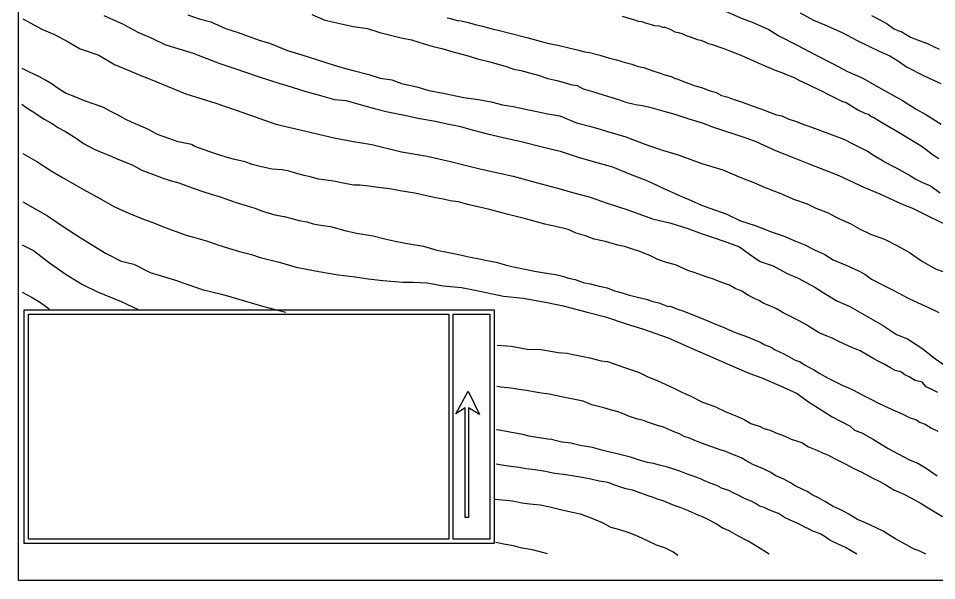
# Model space of a CAD drawing. Header units: millimetres. Extents: x 19067981 to 38137102, y 2652003 to 2652615.
# Drawn here: x 19068056.93 to 19068071.28, y 2652506.71 to 2652515.5 of the extents above; entities that cross this region are included whole.
import ezdxf

# ---------------------------------------------------------------- set-up
doc = ezdxf.new("R2010")
doc.units = ezdxf.units.MM

msp = doc.modelspace()

# ---------------------------------------------------------------- linework, layer by layer
for points in [[(19068056.931, 2652526.928), (19068085.45, 2652526.928), (19068085.45, 2652506.715), (19068056.931, 2652506.715), (19068056.931, 2652526.928)], [(19068058.267, 2652515.544), (19068058.57, 2652515.405), (19068058.798, 2652515.28), (19068059.016, 2652515.187), (19068059.221, 2652515.087), (19068059.436, 2652515.022), (19068059.661, 2652514.955), (19068059.809, 2652514.899), (19068060.08, 2652514.793), (19068060.312, 2652514.712), (19068060.482, 2652514.656), (19068060.679, 2652514.589), (19068060.855, 2652514.531), (19068061.014, 2652514.48), (19068061.112, 2652514.452), (19068061.421, 2652514.353), (19068061.653, 2652514.29), (19068061.869, 2652514.232), (19068062.053, 2652514.212), (19068062.287, 2652514.148), (19068062.493, 2652514.087), (19068062.676, 2652514.042), (19068062.962, 2652513.985), (19068063.201, 2652513.931), (19068063.447, 2652513.891), (19068063.629, 2652513.851), (19068063.819, 2652513.811), (19068064.022, 2652513.755), (19068064.242, 2652513.699), (19068064.44, 2652513.65), (19068064.805, 2652513.57), (19068065.093, 2652513.498), (19068065.398, 2652513.423), (19068065.691, 2652513.326), (19068065.97, 2652513.248), (19068066.216, 2652513.176), (19068066.491, 2652513.066), (19068066.761, 2652512.961), (19068067.014, 2652512.841), (19068067.271, 2652512.727), (19068067.445, 2652512.655), (19068067.603, 2652512.581), (19068067.717, 2652512.539), (19068067.999, 2652512.441), (19068068.215, 2652512.336), (19068068.441, 2652512.26), (19068068.722, 2652512.155), (19068068.881, 2652512.101), (19068069.065, 2652512.02), (19068069.217, 2652511.961), (19068069.369, 2652511.883), (19068069.534, 2652511.807), (19068069.662, 2652511.727), (19068069.873, 2652511.638), (19068070.056, 2652511.554), (19068070.154, 2652511.502), (19068070.262, 2652511.422), (19068070.411, 2652511.345), (19068070.597, 2652511.251), (19068070.835, 2652511.126), (19068070.98, 2652511.058), (19068071.152, 2652510.982), (19068071.313, 2652510.902)], [(19068061.514, 2652515.56), (19068061.721, 2652515.468), (19068061.953, 2652515.416), (19068062.164, 2652515.372), (19068062.385, 2652515.339), (19068062.577, 2652515.279), (19068062.706, 2652515.247), (19068062.914, 2652515.192), (19068063.074, 2652515.161), (19068063.271, 2652515.101), (19068063.41, 2652515.056), (19068063.545, 2652515.025), (19068063.701, 2652514.981), (19068063.939, 2652514.917), (19068064.127, 2652514.86), (19068064.295, 2652514.817), (19068064.427, 2652514.78), (19068064.554, 2652514.744), (19068064.673, 2652514.704), (19068064.784, 2652514.684), (19068065.051, 2652514.611), (19068065.205, 2652514.557), (19068065.346, 2652514.529), (19068065.459, 2652514.493), (19068065.562, 2652514.466), (19068065.66, 2652514.45), (19068065.756, 2652514.396), (19068065.902, 2652514.357), (19068066.152, 2652514.277), (19068066.307, 2652514.23), (19068066.42, 2652514.189), (19068066.574, 2652514.15), (19068066.682, 2652514.134), (19068066.797, 2652514.109), (19068067.016, 2652514.048), (19068067.188, 2652514.002), (19068067.407, 2652513.93), (19068067.629, 2652513.858), (19068067.778, 2652513.805), (19068067.949, 2652513.745), (19068068.143, 2652513.685), (19068068.313, 2652513.625), (19068068.452, 2652513.574), (19068068.762, 2652513.434), (19068069.036, 2652513.326), (19068069.297, 2652513.221), (19068069.551, 2652513.122), (19068069.75, 2652513.043), (19068070.152, 2652512.855), (19068070.39, 2652512.756), (19068070.603, 2652512.657), (19068070.764, 2652512.587), (19068070.9, 2652512.532), (19068071.163, 2652512.4), (19068071.43, 2652512.274)], [(19068067.992, 2652515.605), (19068068.241, 2652515.494), (19068068.396, 2652515.439), (19068068.524, 2652515.382), (19068068.659, 2652515.325), (19068068.814, 2652515.225), (19068069.087, 2652515.086), (19068069.396, 2652514.923), (19068069.662, 2652514.785), (19068069.883, 2652514.668), (19068070.123, 2652514.565), (19068070.37, 2652514.425), (19068070.56, 2652514.317), (19068070.746, 2652514.214), (19068070.961, 2652514.077), (19068071.11, 2652513.997), (19068071.351, 2652513.845)], [(19068070.263, 2652515.544), (19068070.401, 2652515.471), (19068070.507, 2652515.413), (19068070.606, 2652515.338), (19068070.671, 2652515.31), (19068070.736, 2652515.286), (19068070.869, 2652515.202), (19068071.006, 2652515.149), (19068071.134, 2652515.104), (19068071.219, 2652515.065), (19068071.317, 2652515.015)], [(19068056.999, 2652515.49), (19068057.297, 2652515.33), (19068057.493, 2652515.247), (19068057.708, 2652515.132), (19068057.895, 2652515.022), (19068058.19, 2652514.921), (19068058.434, 2652514.776), (19068058.806, 2652514.618), (19068059.08, 2652514.511), (19068059.549, 2652514.319), (19068060.014, 2652514.173), (19068060.454, 2652514.022), (19068060.955, 2652513.843), (19068061.333, 2652513.757), (19068061.865, 2652513.633), (19068062.166, 2652513.574), (19068062.454, 2652513.526), (19068062.919, 2652513.413), (19068063.318, 2652513.345), (19068063.684, 2652513.259), (19068064.143, 2652513.146), (19068064.663, 2652513.032), (19068065.02, 2652512.934), (19068065.41, 2652512.829), (19068065.589, 2652512.779), (19068065.848, 2652512.71), (19068066.146, 2652512.606), (19068066.452, 2652512.505), (19068066.838, 2652512.364), (19068067.124, 2652512.299), (19068067.389, 2652512.213), (19068067.615, 2652512.132), (19068067.773, 2652512.082), (19068067.999, 2652512.001), (19068068.199, 2652511.927), (19068068.353, 2652511.814), (19068068.521, 2652511.7), (19068068.724, 2652511.634), (19068068.944, 2652511.512), (19068069.117, 2652511.441), (19068069.376, 2652511.298), (19068069.549, 2652511.188), (19068069.721, 2652511.087), (19068069.921, 2652510.998), (19068070.214, 2652510.832), (19068070.434, 2652510.704), (19068070.652, 2652510.559), (19068070.824, 2652510.493), (19068071.063, 2652510.333), (19068071.223, 2652510.205), (19068071.512, 2652510.003)], [(19068063.631, 2652515.507), (19068063.683, 2652515.494), (19068063.789, 2652515.463), (19068063.847, 2652515.459), (19068063.957, 2652515.434), (19068064.09, 2652515.397), (19068064.18, 2652515.373), (19068064.276, 2652515.347), (19068064.347, 2652515.33), (19068064.425, 2652515.313), (19068064.589, 2652515.269), (19068064.877, 2652515.2), (19068065.141, 2652515.127), (19068065.226, 2652515.105), (19068065.381, 2652515.072), (19068065.511, 2652515.04), (19068065.639, 2652515.012), (19068065.782, 2652514.977), (19068065.856, 2652514.963), (19068066.014, 2652514.922), (19068066.166, 2652514.876), (19068066.276, 2652514.852), (19068066.411, 2652514.81), (19068066.514, 2652514.782), (19068066.613, 2652514.747), (19068066.705, 2652514.729), (19068066.843, 2652514.68), (19068066.944, 2652514.649), (19068067.034, 2652514.616), (19068067.128, 2652514.588), (19068067.182, 2652514.561), (19068067.233, 2652514.548), (19068067.325, 2652514.51), (19068067.504, 2652514.445), (19068067.603, 2652514.42), (19068067.723, 2652514.372), (19068067.835, 2652514.337), (19068067.915, 2652514.295), (19068067.999, 2652514.271), (19068068.113, 2652514.23), (19068068.256, 2652514.182), (19068068.451, 2652514.111), (19068068.562, 2652514.073), (19068068.626, 2652514.048), (19068068.774, 2652513.993), (19068068.86, 2652513.974), (19068068.97, 2652513.925), (19068069.073, 2652513.89), (19068069.189, 2652513.846), (19068069.283, 2652513.812), (19068069.688, 2652513.664), (19068069.827, 2652513.608), (19068069.979, 2652513.53), (19068070.196, 2652513.424), (19068070.302, 2652513.353), (19068070.418, 2652513.29), (19068070.486, 2652513.246), (19068070.593, 2652513.19), (19068070.656, 2652513.155), (19068070.872, 2652513.038), (19068070.953, 2652512.988), (19068071.056, 2652512.933), (19068071.18, 2652512.883), (19068071.336, 2652512.774)], [(19068066.363, 2652515.532), (19068066.486, 2652515.493), (19068066.576, 2652515.47), (19068066.611, 2652515.455), (19068066.674, 2652515.449), (19068066.743, 2652515.424), (19068066.817, 2652515.402), (19068066.872, 2652515.388), (19068066.943, 2652515.379), (19068066.997, 2652515.361), (19068067.029, 2652515.358), (19068067.06, 2652515.348), (19068067.116, 2652515.326), (19068067.15, 2652515.309), (19068067.186, 2652515.287), (19068067.244, 2652515.274), (19068067.295, 2652515.261), (19068067.334, 2652515.243), (19068067.373, 2652515.223), (19068067.426, 2652515.208), (19068067.5, 2652515.184), (19068067.537, 2652515.169), (19068067.592, 2652515.155), (19068067.656, 2652515.131), (19068067.711, 2652515.104), (19068067.753, 2652515.095), (19068067.953, 2652515.026), (19068068.055, 2652514.984), (19068068.192, 2652514.935), (19068068.35, 2652514.865), (19068068.425, 2652514.828), (19068068.498, 2652514.796), (19068068.621, 2652514.746), (19068068.754, 2652514.687), (19068068.827, 2652514.661), (19068068.858, 2652514.652), (19068068.918, 2652514.628), (19068069.051, 2652514.575), (19068069.134, 2652514.525), (19068069.259, 2652514.469), (19068069.331, 2652514.431), (19068069.48, 2652514.363), (19068069.578, 2652514.312), (19068069.664, 2652514.27), (19068069.807, 2652514.2), (19068069.864, 2652514.181), (19068069.948, 2652514.13), (19068070.046, 2652514.071), (19068070.167, 2652514.01), (19068070.213, 2652513.999), (19068070.253, 2652513.964), (19068070.296, 2652513.947), (19068070.365, 2652513.909), (19068070.432, 2652513.866), (19068070.631, 2652513.75), (19068070.788, 2652513.656), (19068071.037, 2652513.506), (19068071.117, 2652513.447), (19068071.213, 2652513.372), (19068071.315, 2652513.309)], [(19068071.296, 2652509.655), (19068071.215, 2652509.697), (19068071.116, 2652509.744), (19068071.054, 2652509.814), (19068070.944, 2652509.841), (19068070.849, 2652509.897), (19068070.78, 2652509.93), (19068070.719, 2652509.974), (19068070.632, 2652509.999), (19068070.555, 2652510.041), (19068070.456, 2652510.094), (19068070.377, 2652510.137), (19068070.298, 2652510.179), (19068070.233, 2652510.214), (19068070.084, 2652510.304), (19068069.952, 2652510.357), (19068069.841, 2652510.408), (19068069.729, 2652510.462), (19068069.644, 2652510.503), (19068069.569, 2652510.533), (19068069.444, 2652510.588), (19068069.324, 2652510.657), (19068069.247, 2652510.708), (19068069.118, 2652510.778), (19068068.995, 2652510.839), (19068068.883, 2652510.899), (19068068.776, 2652510.96), (19068068.67, 2652511.005), (19068068.577, 2652511.046), (19068068.512, 2652511.086), (19068068.443, 2652511.117), (19068068.338, 2652511.171), (19068068.237, 2652511.234), (19068068.129, 2652511.279), (19068068.041, 2652511.328), (19068067.905, 2652511.375), (19068067.794, 2652511.424), (19068067.693, 2652511.454), (19068067.606, 2652511.486), (19068067.49, 2652511.529), (19068067.391, 2652511.56), (19068067.199, 2652511.646), (19068067.059, 2652511.685), (19068066.923, 2652511.733), (19068066.81, 2652511.79), (19068066.641, 2652511.855), (19068066.528, 2652511.89), (19068066.402, 2652511.932), (19068066.295, 2652511.957), (19068066.104, 2652512.01), (19068065.929, 2652512.049), (19068065.794, 2652512.1), (19068065.648, 2652512.142), (19068065.522, 2652512.201), (19068065.33, 2652512.246), (19068065.157, 2652512.284), (19068065.007, 2652512.325), (19068064.855, 2652512.367), (19068064.585, 2652512.432), (19068064.427, 2652512.478), (19068064.269, 2652512.515), (19068064.089, 2652512.559), (19068063.955, 2652512.592), (19068063.805, 2652512.632), (19068063.677, 2652512.649), (19068063.566, 2652512.673), (19068063.452, 2652512.693), (19068063.31, 2652512.726), (19068063.127, 2652512.766), (19068062.894, 2652512.802), (19068062.736, 2652512.835), (19068062.596, 2652512.849), (19068062.481, 2652512.865), (19068062.363, 2652512.881), (19068062.268, 2652512.892), (19068062.169, 2652512.894), (19068061.978, 2652512.93), (19068061.857, 2652512.956), (19068061.738, 2652512.972), (19068061.622, 2652512.986), (19068061.491, 2652513.021), (19068061.397, 2652513.043), (19068061.262, 2652513.08), (19068061.162, 2652513.112), (19068061.051, 2652513.13), (19068060.894, 2652513.144), (19068060.732, 2652513.179), (19068060.584, 2652513.217), (19068060.473, 2652513.254), (19068060.314, 2652513.294), (19068060.193, 2652513.325), (19068060.063, 2652513.367), (19068059.94, 2652513.406), (19068059.836, 2652513.444), (19068059.69, 2652513.497), (19068059.638, 2652513.526), (19068059.43, 2652513.571), (19068059.28, 2652513.62), (19068059.104, 2652513.685), (19068058.964, 2652513.764), (19068058.835, 2652513.819), (19068058.697, 2652513.876), (19068058.612, 2652513.916), (19068058.492, 2652513.983), (19068058.377, 2652514.044), (19068058.249, 2652514.109), (19068058.085, 2652514.17), (19068057.962, 2652514.211), (19068057.827, 2652514.268), (19068057.669, 2652514.327), (19068057.553, 2652514.4), (19068057.444, 2652514.479), (19068057.353, 2652514.532), (19068057.249, 2652514.589), (19068057.174, 2652514.627), (19068057.107, 2652514.658), (19068056.99, 2652514.716)], [(19068056.987, 2652514.157), (19068057.069, 2652514.096), (19068057.145, 2652514.048), (19068057.221, 2652514.002), (19068057.334, 2652513.923), (19068057.459, 2652513.853), (19068057.549, 2652513.793), (19068057.669, 2652513.732), (19068057.849, 2652513.615), (19068057.949, 2652513.544), (19068058.126, 2652513.449), (19068058.249, 2652513.397), (19068058.378, 2652513.343), (19068058.461, 2652513.307), (19068058.711, 2652513.212), (19068058.862, 2652513.124), (19068059.07, 2652513.048), (19068059.178, 2652513.005), (19068059.304, 2652512.966), (19068059.438, 2652512.927), (19068059.662, 2652512.844), (19068059.83, 2652512.786), (19068059.945, 2652512.751), (19068060.069, 2652512.713), (19068060.335, 2652512.622), (19068060.49, 2652512.575), (19068060.626, 2652512.533), (19068060.743, 2652512.486), (19068060.938, 2652512.431), (19068061.083, 2652512.402), (19068061.201, 2652512.37), (19068061.316, 2652512.339), (19068061.438, 2652512.317), (19068061.536, 2652512.29), (19068061.655, 2652512.265), (19068061.807, 2652512.246), (19068062.029, 2652512.185), (19068062.213, 2652512.142), (19068062.473, 2652512.103), (19068062.658, 2652512.052), (19068062.842, 2652512.013), (19068063.003, 2652511.98), (19068063.259, 2652511.938), (19068063.469, 2652511.879), (19068063.631, 2652511.844), (19068063.815, 2652511.808), (19068063.99, 2652511.766), (19068064.108, 2652511.745), (19068064.25, 2652511.717), (19068064.397, 2652511.687), (19068064.535, 2652511.65), (19068064.642, 2652511.624), (19068064.847, 2652511.581), (19068064.994, 2652511.55), (19068065.12, 2652511.527), (19068065.221, 2652511.512), (19068065.33, 2652511.497), (19068065.451, 2652511.463), (19068065.505, 2652511.445), (19068065.632, 2652511.416), (19068065.754, 2652511.373), (19068065.865, 2652511.35), (19068066.006, 2652511.315), (19068066.133, 2652511.287), (19068066.247, 2652511.242), (19068066.344, 2652511.217), (19068066.482, 2652511.175), (19068066.626, 2652511.139), (19068066.742, 2652511.109), (19068066.846, 2652511.075), (19068066.936, 2652511.055), (19068067.043, 2652511.014), (19068067.078, 2652510.998), (19068067.117, 2652511.002), (19068067.227, 2652510.957), (19068067.312, 2652510.927), (19068067.487, 2652510.862), (19068067.679, 2652510.784), (19068067.786, 2652510.739), (19068067.979, 2652510.657), (19068068.13, 2652510.59), (19068068.267, 2652510.543), (19068068.386, 2652510.496), (19068068.53, 2652510.437), (19068068.596, 2652510.4), (19068068.691, 2652510.359), (19068068.756, 2652510.321), (19068068.889, 2652510.257), (19068068.995, 2652510.198), (19068069.069, 2652510.159), (19068069.146, 2652510.13), (19068069.215, 2652510.086), (19068069.368, 2652510.002), (19068069.455, 2652509.951), (19068069.527, 2652509.911), (19068069.593, 2652509.873), (19068069.718, 2652509.808), (19068069.814, 2652509.762), (19068069.901, 2652509.725), (19068069.97, 2652509.694), (19068070.136, 2652509.605), (19068070.259, 2652509.544), (19068070.372, 2652509.487), (19068070.594, 2652509.381), (19068070.74, 2652509.322), (19068070.864, 2652509.258), (19068070.962, 2652509.225), (19068071.012, 2652509.192), (19068071.098, 2652509.157), (19068071.2, 2652509.097), (19068071.298, 2652509.048)], [(19068057.002, 2652512.632), (19068057.385, 2652512.413), (19068057.628, 2652512.246), (19068057.895, 2652512.073), (19068058.291, 2652511.828), (19068058.536, 2652511.707), (19068058.736, 2652511.657), (19068058.99, 2652511.529), (19068059.384, 2652511.407), (19068059.804, 2652511.261), (19068060.123, 2652511.183), (19068060.462, 2652511.083), (19068060.744, 2652511.003), (19068061.106, 2652510.907)], [(19068056.99, 2652511.958), (19068057.167, 2652511.872), (19068057.418, 2652511.677), (19068057.68, 2652511.498), (19068057.933, 2652511.342), (19068058.169, 2652511.226), (19068058.535, 2652511.077), (19068058.801, 2652510.95)], [(19068056.99, 2652511.223), (19068057.144, 2652511.136), (19068057.278, 2652511.057), (19068057.414, 2652510.962)], [(19068056.99, 2652511.223), (19068057.144, 2652511.136), (19068057.278, 2652511.057), (19068057.414, 2652510.962)], [(19068057.077, 2652510.944), (19068064.365, 2652510.944), (19068064.365, 2652507.295), (19068057.021, 2652507.295), (19068057.021, 2652510.944), (19068057.077, 2652510.944)], [(19068063.655, 2652507.363), (19068057.089, 2652507.363), (19068057.089, 2652510.877), (19068063.655, 2652510.877)], [(19068063.655, 2652510.877), (19068063.655, 2652507.363)], [(19068063.717, 2652510.877), (19068064.298, 2652510.877), (19068064.298, 2652507.363), (19068063.717, 2652507.363)], [(19068063.717, 2652510.877), (19068063.717, 2652507.363)], [(19068064.413, 2652510.393), (19068064.63, 2652510.377), (19068064.883, 2652510.332), (19068065.098, 2652510.326), (19068065.366, 2652510.279), (19068065.507, 2652510.267), (19068065.626, 2652510.242), (19068065.861, 2652510.195), (19068066.037, 2652510.148), (19068066.137, 2652510.136), (19068066.402, 2652510.042), (19068066.62, 2652509.97), (19068066.768, 2652509.896), (19068066.913, 2652509.839), (19068067.038, 2652509.782), (19068067.18, 2652509.714), (19068067.299, 2652509.658), (19068067.436, 2652509.597), (19068067.62, 2652509.5), (19068067.815, 2652509.436), (19068067.982, 2652509.351), (19068068.129, 2652509.294), (19068068.272, 2652509.232), (19068068.377, 2652509.171), (19068068.519, 2652509.12), (19068068.58, 2652509.092), (19068068.679, 2652509.064), (19068068.765, 2652509.025), (19068068.898, 2652508.976), (19068069.005, 2652508.926), (19068069.17, 2652508.872), (19068069.275, 2652508.804), (19068069.406, 2652508.752), (19068069.497, 2652508.712), (19068069.574, 2652508.68), (19068069.732, 2652508.599), (19068069.858, 2652508.535), (19068069.985, 2652508.468), (19068070.108, 2652508.408), (19068070.269, 2652508.321), (19068070.399, 2652508.257), (19068070.476, 2652508.217), (19068070.61, 2652508.132), (19068070.765, 2652508.064), (19068070.886, 2652508.001), (19068071.039, 2652507.918), (19068071.12, 2652507.868), (19068071.372, 2652507.716)], [(19068063.765, 2652509.319), (19068063.957, 2652509.676), (19068064.136, 2652509.311), (19068063.965, 2652509.415), (19068063.965, 2652507.699), (19068063.913, 2652507.699), (19068063.913, 2652509.414), (19068063.765, 2652509.319)], [(19068071.107, 2652507.126), (19068071.015, 2652507.176), (19068070.915, 2652507.21), (19068070.796, 2652507.278), (19068070.711, 2652507.326), (19068070.634, 2652507.367), (19068070.555, 2652507.417), (19068070.442, 2652507.486), (19068070.331, 2652507.542), (19068070.169, 2652507.618), (19068070.044, 2652507.672), (19068069.907, 2652507.752), (19068069.791, 2652507.815), (19068069.664, 2652507.874), (19068069.544, 2652507.944), (19068069.43, 2652508.007), (19068069.333, 2652508.056), (19068069.255, 2652508.106), (19068069.188, 2652508.138), (19068069.07, 2652508.197), (19068068.997, 2652508.241), (19068068.89, 2652508.301), (19068068.765, 2652508.353), (19068068.676, 2652508.407), (19068068.584, 2652508.454), (19068068.494, 2652508.493), (19068068.405, 2652508.529), (19068068.303, 2652508.586), (19068068.233, 2652508.63), (19068068.16, 2652508.661), (19068068.079, 2652508.692), (19068067.986, 2652508.732), (19068067.896, 2652508.759), (19068067.764, 2652508.804), (19068067.663, 2652508.843), (19068067.578, 2652508.87), (19068067.502, 2652508.904), (19068067.43, 2652508.936), (19068067.335, 2652508.968), (19068067.263, 2652509.008), (19068067.19, 2652509.035), (19068067.107, 2652509.07), (19068067.012, 2652509.111), (19068066.918, 2652509.14), (19068066.84, 2652509.165), (19068066.762, 2652509.192), (19068066.685, 2652509.222), (19068066.605, 2652509.236), (19068066.477, 2652509.278), (19068066.369, 2652509.324), (19068066.283, 2652509.357), (19068066.181, 2652509.384), (19068066.076, 2652509.414), (19068065.974, 2652509.442), (19068065.892, 2652509.462), (19068065.756, 2652509.517), (19068065.549, 2652509.56), (19068065.391, 2652509.591), (19068065.228, 2652509.625), (19068065.104, 2652509.642), (19068064.979, 2652509.666), (19068064.871, 2652509.683), (19068064.753, 2652509.701), (19068064.66, 2652509.714), (19068064.576, 2652509.728), (19068064.471, 2652509.738), (19068064.406, 2652509.746)], [(19068070.029, 2652507.127), (19068069.852, 2652507.233), (19068069.74, 2652507.284), (19068069.662, 2652507.319), (19068069.596, 2652507.356), (19068069.52, 2652507.41), (19068069.457, 2652507.444), (19068069.346, 2652507.488), (19068069.277, 2652507.522), (19068069.218, 2652507.551), (19068069.171, 2652507.577), (19068069.088, 2652507.616), (19068068.991, 2652507.66), (19068068.899, 2652507.701), (19068068.806, 2652507.761), (19068068.735, 2652507.788), (19068068.648, 2652507.828), (19068068.582, 2652507.855), (19068068.512, 2652507.88), (19068068.447, 2652507.92), (19068068.381, 2652507.954), (19068068.289, 2652507.99), (19068068.179, 2652508.05), (19068068.109, 2652508.082), (19068068.031, 2652508.122), (19068067.919, 2652508.158), (19068067.846, 2652508.2), (19068067.741, 2652508.237), (19068067.64, 2652508.278), (19068067.601, 2652508.299), (19068067.519, 2652508.332), (19068067.396, 2652508.372), (19068067.267, 2652508.424), (19068067.156, 2652508.463), (19068067.072, 2652508.486), (19068066.95, 2652508.52), (19068066.854, 2652508.547), (19068066.761, 2652508.562), (19068066.653, 2652508.59), (19068066.496, 2652508.641), (19068066.393, 2652508.669), (19068066.285, 2652508.698), (19068066.172, 2652508.723), (19068066.047, 2652508.755), (19068065.9, 2652508.795), (19068065.81, 2652508.808), (19068065.708, 2652508.824), (19068065.607, 2652508.85), (19068065.57, 2652508.86), (19068065.421, 2652508.879), (19068065.341, 2652508.9), (19068065.266, 2652508.917), (19068065.201, 2652508.924), (19068065.106, 2652508.941), (19068065.067, 2652508.947), (19068064.913, 2652508.969), (19068064.832, 2652508.99), (19068064.731, 2652509.013), (19068064.638, 2652509.028), (19068064.558, 2652509.046), (19068064.413, 2652509.068), (19068064.4, 2652509.071)], [(19068068.663, 2652507.129), (19068068.477, 2652507.241), (19068068.336, 2652507.33), (19068068.185, 2652507.41), (19068068.037, 2652507.493), (19068067.926, 2652507.54), (19068067.822, 2652507.606), (19068067.697, 2652507.673), (19068067.619, 2652507.71), (19068067.562, 2652507.731), (19068067.402, 2652507.806), (19068067.271, 2652507.856), (19068067.178, 2652507.891), (19068067.015, 2652507.956), (19068066.915, 2652507.989), (19068066.856, 2652508.011), (19068066.771, 2652508.039), (19068066.659, 2652508.081), (19068066.526, 2652508.127), (19068066.424, 2652508.15), (19068066.312, 2652508.183), (19068066.25, 2652508.206), (19068066.159, 2652508.24), (19068066.117, 2652508.253), (19068066.005, 2652508.271), (19068065.877, 2652508.299), (19068065.742, 2652508.325), (19068065.615, 2652508.346), (19068065.487, 2652508.366), (19068065.314, 2652508.389), (19068065.134, 2652508.427), (19068065.004, 2652508.445), (19068064.858, 2652508.463), (19068064.755, 2652508.483), (19068064.626, 2652508.5), (19068064.515, 2652508.515), (19068064.395, 2652508.533)], [(19068067.233, 2652507.11), (19068067.156, 2652507.165), (19068067.044, 2652507.221), (19068066.903, 2652507.267), (19068066.773, 2652507.332), (19068066.614, 2652507.405), (19068066.474, 2652507.459), (19068066.328, 2652507.51), (19068066.194, 2652507.547), (19068066.058, 2652507.62), (19068065.894, 2652507.685), (19068065.712, 2652507.755), (19068065.563, 2652507.785), (19068065.401, 2652507.82), (19068065.235, 2652507.864), (19068065.082, 2652507.892), (19068064.923, 2652507.911), (19068064.798, 2652507.925), (19068064.655, 2652507.957), (19068064.383, 2652507.983)], [(19068065.2, 2652507.131), (19068064.984, 2652507.19), (19068064.778, 2652507.225), (19068064.668, 2652507.256), (19068064.541, 2652507.279), (19068064.391, 2652507.309)], [(19068065.2, 2652507.131), (19068064.984, 2652507.19), (19068064.778, 2652507.225), (19068064.668, 2652507.256), (19068064.541, 2652507.279), (19068064.391, 2652507.309)]]:
    msp.add_lwpolyline(points)
at = {"color": 61}
for points in [[(19068059.576, 2652515.552), (19068059.758, 2652515.491), (19068059.937, 2652515.441), (19068060.167, 2652515.337), (19068060.365, 2652515.277), (19068060.523, 2652515.22), (19068060.693, 2652515.158), (19068060.856, 2652515.11), (19068061.138, 2652514.993), (19068061.359, 2652514.929), (19068061.589, 2652514.855), (19068061.733, 2652514.809), (19068061.866, 2652514.766), (19068062.023, 2652514.717), (19068062.163, 2652514.685), (19068062.408, 2652514.619), (19068062.584, 2652514.564), (19068062.764, 2652514.539), (19068062.918, 2652514.479), (19068063.154, 2652514.426), (19068063.343, 2652514.368), (19068063.57, 2652514.331), (19068063.891, 2652514.263), (19068064.12, 2652514.228), (19068064.316, 2652514.196), (19068064.495, 2652514.145), (19068064.66, 2652514.123), (19068065.004, 2652514.05), (19068065.201, 2652514.004), (19068065.392, 2652513.976), (19068065.65, 2652513.864), (19068065.852, 2652513.815), (19068066.02, 2652513.769), (19068066.134, 2652513.728), (19068066.424, 2652513.649), (19068066.737, 2652513.529), (19068066.994, 2652513.439), (19068067.256, 2652513.36), (19068067.48, 2652513.278), (19068067.626, 2652513.223), (19068067.94, 2652513.132), (19068068.227, 2652513.009), (19068068.423, 2652512.936), (19068068.574, 2652512.864), (19068068.735, 2652512.805), (19068068.843, 2652512.763), (19068069.044, 2652512.674), (19068069.253, 2652512.598), (19068069.389, 2652512.534), (19068069.584, 2652512.46), (19068069.689, 2652512.4), (19068069.77, 2652512.36), (19068069.928, 2652512.292), (19068070.073, 2652512.208), (19068070.247, 2652512.126), (19068070.463, 2652512.05), (19068070.666, 2652511.944), (19068070.853, 2652511.839), (19068071.06, 2652511.702), (19068071.262, 2652511.586), (19068071.402, 2652511.533)], [(19068069.144, 2652515.583), (19068069.355, 2652515.468), (19068069.532, 2652515.394), (19068069.802, 2652515.279), (19068070.036, 2652515.152), (19068070.227, 2652515.059), (19068070.378, 2652514.987), (19068070.545, 2652514.911), (19068070.682, 2652514.828), (19068070.807, 2652514.742), (19068071.093, 2652514.593), (19068071.343, 2652514.478)], [(19068057.001, 2652513.384), (19068057.219, 2652513.262), (19068057.445, 2652513.116), (19068057.619, 2652513.013), (19068057.839, 2652512.886), (19068057.946, 2652512.823), (19068058.215, 2652512.677), (19068058.434, 2652512.552), (19068058.657, 2652512.456), (19068058.87, 2652512.368), (19068059.034, 2652512.311), (19068059.209, 2652512.236), (19068059.337, 2652512.19), (19068059.552, 2652512.112), (19068059.665, 2652512.082), (19068059.887, 2652512.015), (19068060.046, 2652511.959), (19068060.228, 2652511.902), (19068060.385, 2652511.856), (19068060.574, 2652511.81), (19068060.71, 2652511.762), (19068061.007, 2652511.69), (19068061.269, 2652511.613), (19068061.434, 2652511.579), (19068061.623, 2652511.546), (19068061.926, 2652511.493), (19068062.192, 2652511.46), (19068062.395, 2652511.431), (19068062.624, 2652511.401), (19068062.937, 2652511.378), (19068063.101, 2652511.376), (19068063.318, 2652511.365), (19068063.568, 2652511.319), (19068063.857, 2652511.292), (19068064.07, 2652511.254), (19068064.513, 2652511.16), (19068064.817, 2652511.126), (19068065.192, 2652511.059), (19068065.441, 2652511.007), (19068065.817, 2652510.908), (19068066.102, 2652510.837), (19068066.425, 2652510.728), (19068066.682, 2652510.649), (19068067.085, 2652510.508), (19068067.456, 2652510.343), (19068067.781, 2652510.198), (19068068.043, 2652510.083), (19068068.335, 2652509.959), (19068068.555, 2652509.875), (19068068.825, 2652509.764), (19068069.097, 2652509.636), (19068069.263, 2652509.519), (19068069.647, 2652509.273), (19068069.925, 2652509.129), (19068069.997, 2652509.066), (19068070.118, 2652509.02), (19068070.293, 2652508.917), (19068070.522, 2652508.777), (19068070.747, 2652508.661), (19068070.865, 2652508.595), (19068070.982, 2652508.551), (19068071.117, 2652508.473), (19068071.286, 2652508.353)]]:
    msp.add_lwpolyline(points, dxfattribs=at)

doc.saveas('drawing.dxf')
